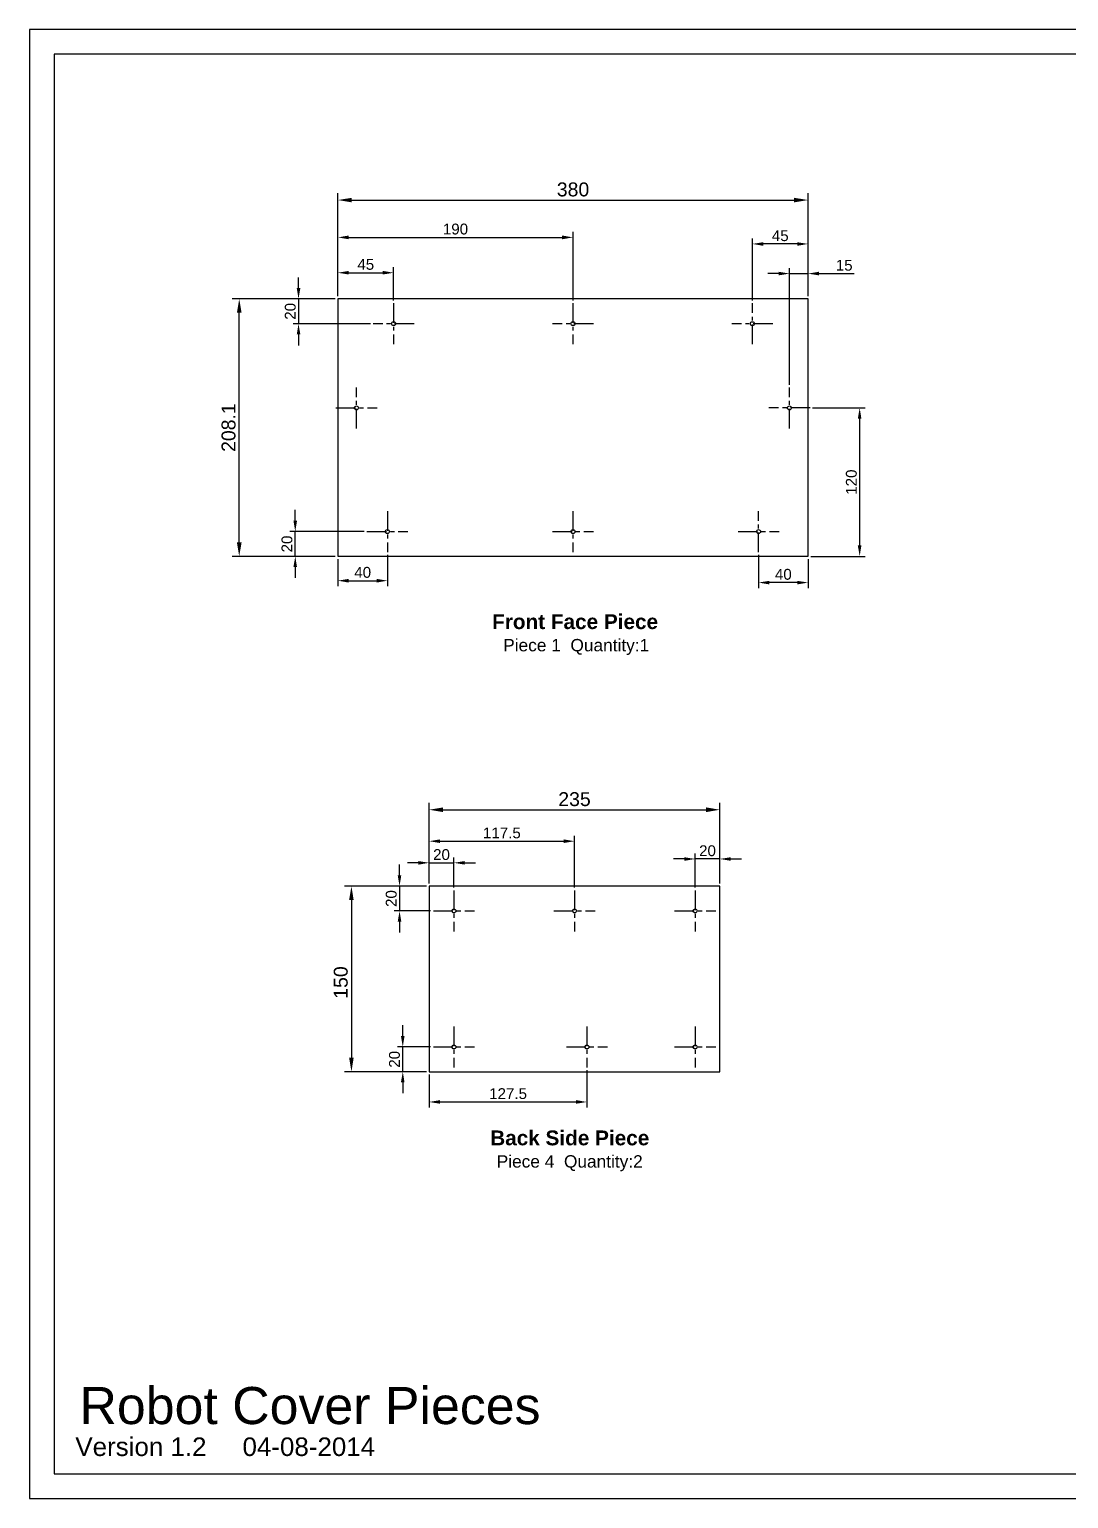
# Model space of a CAD drawing. Header units: millimetres. Extents: x 223 to 6376, y 897 to 5853.
# Drawn here: x 2737 to 3577, y 2268 to 3456 of the extents above; entities that cross this region are included whole.
import ezdxf

# ---------------------------------------------------------------- set-up
doc = ezdxf.new("R2010")
doc.units = ezdxf.units.MM
doc.header["$LTSCALE"] = 0.5
doc.linetypes.add('CENTER', pattern=[50.8, 31.75, -6.35, 6.35, -6.35])
for name, color, linetype in [('Centre', 6, 'CENTER'), ('Dim', 5, 'Continuous'), ('Title', 7, 'Continuous')]:
    doc.layers.add(name, color=color, linetype=linetype)
doc.styles.get("Standard").update_dxf_attribs({"font": 'arial.ttf'})
doc.dimstyles.new('ISO-25', dxfattribs={"dimtxt": 2.5, "dimasz": 2.5, "dimexe": 1.25, "dimexo": 0.625, "dimtad": 1, "dimtxsty": 'Standard', "dimcen": 2.5, "dimadec": 0, "dimazin": 0, "dimtfac": 1, "dimtmove": 0, "dimatfit": 3, "dimfxl": 1, "dimarcsym": 0})

# ---------------------------------------------------------------- blocks, each defined once
blk = doc.blocks.new('*D150')
at = {"layer": 'Defpoints', "color": 0, "transparency": 16777216}
for p in [(3366.8, 3318.4), (2986.8, 3238.4), (3366.8, 3238.4)]:
    blk.add_point(p, dxfattribs=at)
at = {"layer": 'Dim', "color": 0, "lineweight": -2, "transparency": 16777216}
for p, q in [((2986.8, 3241.2), (2986.8, 3324)), ((2998, 3318.4), (3355.5, 3318.4)), ((3366.8, 3241.2), (3366.8, 3324))]:
    blk.add_line(p, q, dxfattribs=at)
at = {"layer": 'Dim', "color": 0, "transparency": 16777216}
for points in [[(2998, 3320.2), (2998, 3316.5), (2986.8, 3318.4)], [(3355.5, 3320.2), (3355.5, 3316.5), (3366.8, 3318.4)]]:
    blk.add_solid(points, dxfattribs=at)
at = {"layer": 'Dim', "color": 0, "transparency": 16777216, "insert": (3176.8, 3326.9), "char_height": 11.25, "attachment_point": 5}
blk.add_mtext('380', dxfattribs=at)
blk = doc.blocks.new('*D151')
at = {"layer": 'Defpoints', "color": 0, "transparency": 16777216}
for p in [(2907, 3238.4), (2986.8, 3238.4), (2986.8, 3030.3)]:
    blk.add_point(p, dxfattribs=at)
at = {"layer": 'Dim', "color": 0, "lineweight": -2, "transparency": 16777216}
for p, q in [((2983.9, 3238.4), (2901.4, 3238.4)), ((2907, 3041.6), (2907, 3227.2)), ((2983.9, 3030.3), (2901.4, 3030.3))]:
    blk.add_line(p, q, dxfattribs=at)
at = {"layer": 'Dim', "color": 0, "transparency": 16777216}
for points in [[(2905.1, 3227.2), (2908.9, 3227.2), (2907, 3238.4)], [(2905.1, 3041.6), (2908.9, 3041.6), (2907, 3030.3)]]:
    blk.add_solid(points, dxfattribs=at)
at = {"layer": 'Dim', "color": 0, "transparency": 16777216, "insert": (2898.4, 3134.4), "char_height": 11.25, "attachment_point": 5, "rotation": 90}
blk.add_mtext('208.1', dxfattribs=at)
blk = doc.blocks.new('*D152')
at = {"layer": 'Defpoints', "color": 0, "transparency": 16777216}
for p in [(2986.8, 3238.4), (2954.9, 3218.4), (3015.2, 3218.4)]:
    blk.add_point(p, dxfattribs=at)
at = {"layer": 'Dim', "color": 0, "lineweight": -2, "transparency": 16777216}
for p, q in [((2954.9, 3247.2), (2954.9, 3255.9)), ((2984.6, 3238.4), (2950.5, 3238.4)), ((2954.9, 3238.4), (2954.9, 3218.4)), ((3013, 3218.4), (2950.5, 3218.4)), ((2954.9, 3209.7), (2954.9, 3200.9))]:
    blk.add_line(p, q, dxfattribs=at)
at = {"layer": 'Dim', "color": 0, "transparency": 16777216}
for points in [[(2953.5, 3247.2), (2956.4, 3247.2), (2954.9, 3238.4)], [(2953.5, 3209.7), (2956.4, 3209.7), (2954.9, 3218.4)]]:
    blk.add_solid(points, dxfattribs=at)
at = {"layer": 'Dim', "color": 0, "transparency": 16777216, "insert": (2948.3, 3228.4), "char_height": 8.75, "attachment_point": 5, "rotation": 90}
blk.add_mtext('20', dxfattribs=at)
blk = doc.blocks.new('*D153')
at = {"layer": 'Defpoints', "color": 0, "transparency": 16777216}
for p in [(3031.8, 3259.6), (2986.8, 3238.4), (3031.8, 3235)]:
    blk.add_point(p, dxfattribs=at)
at = {"layer": 'Dim', "color": 0, "lineweight": -2, "transparency": 16777216}
for p, q in [((2986.8, 3240.6), (2986.8, 3264)), ((2995.5, 3259.6), (3023, 3259.6)), ((3031.8, 3237.2), (3031.8, 3264))]:
    blk.add_line(p, q, dxfattribs=at)
at = {"layer": 'Dim', "color": 0, "transparency": 16777216}
for points in [[(2995.5, 3261.1), (2995.5, 3258.2), (2986.8, 3259.6)], [(3023, 3261.1), (3023, 3258.2), (3031.8, 3259.6)]]:
    blk.add_solid(points, dxfattribs=at)
at = {"layer": 'Dim', "color": 0, "transparency": 16777216, "insert": (3009.3, 3266.3), "char_height": 8.75, "attachment_point": 5}
blk.add_mtext('45', dxfattribs=at)
blk = doc.blocks.new('*D154')
at = {"layer": 'Defpoints', "color": 0, "transparency": 16777216}
for p in [(3176.8, 3288.2), (2986.8, 3238.4), (3176.8, 3235)]:
    blk.add_point(p, dxfattribs=at)
at = {"layer": 'Dim', "color": 0, "lineweight": -2, "transparency": 16777216}
for p, q in [((2986.8, 3240.6), (2986.8, 3292.6)), ((3176.8, 3237.2), (3176.8, 3292.6)), ((2995.5, 3288.2), (3168, 3288.2))]:
    blk.add_line(p, q, dxfattribs=at)
at = {"layer": 'Dim', "color": 0, "transparency": 16777216}
for points in [[(2995.5, 3289.7), (2995.5, 3286.7), (2986.8, 3288.2)], [(3168, 3289.7), (3168, 3286.7), (3176.8, 3288.2)]]:
    blk.add_solid(points, dxfattribs=at)
at = {"layer": 'Dim', "color": 0, "transparency": 16777216, "insert": (3081.8, 3294.9), "char_height": 8.75, "attachment_point": 5}
blk.add_mtext('190', dxfattribs=at)
blk = doc.blocks.new('*D155')
at = {"layer": 'Defpoints', "color": 0, "transparency": 16777216}
for p in [(3321.8, 3282.9), (3321.8, 3235), (3366.8, 3238.4)]:
    blk.add_point(p, dxfattribs=at)
at = {"layer": 'Dim', "color": 0, "lineweight": -2, "transparency": 16777216}
for p, q in [((3321.8, 3237.2), (3321.8, 3287.3)), ((3358, 3282.9), (3330.5, 3282.9)), ((3366.8, 3240.6), (3366.8, 3287.3))]:
    blk.add_line(p, q, dxfattribs=at)
at = {"layer": 'Dim', "color": 0, "transparency": 16777216}
for points in [[(3330.5, 3284.3), (3330.5, 3281.4), (3321.8, 3282.9)], [(3358, 3284.3), (3358, 3281.4), (3366.8, 3282.9)]]:
    blk.add_solid(points, dxfattribs=at)
at = {"layer": 'Dim', "color": 0, "transparency": 16777216, "insert": (3344.3, 3289.5), "char_height": 8.75, "attachment_point": 5}
blk.add_mtext('45', dxfattribs=at)
blk = doc.blocks.new('*D156')
at = {"layer": 'Defpoints', "color": 0, "transparency": 16777216}
for p in [(3351.8, 3258.9), (3366.8, 3238.4), (3351.8, 3166.9)]:
    blk.add_point(p, dxfattribs=at)
at = {"layer": 'Dim', "color": 0, "lineweight": -2, "transparency": 16777216}
for p, q in [((3343, 3258.9), (3334.3, 3258.9)), ((3351.8, 3169.1), (3351.8, 3263.3)), ((3351.8, 3258.9), (3366.8, 3258.9)), ((3366.8, 3240.6), (3366.8, 3263.3)), ((3375.5, 3258.9), (3404.1, 3258.9))]:
    blk.add_line(p, q, dxfattribs=at)
at = {"layer": 'Dim', "color": 0, "transparency": 16777216}
for points in [[(3343, 3260.4), (3343, 3257.5), (3351.8, 3258.9)], [(3375.5, 3260.4), (3375.5, 3257.5), (3366.8, 3258.9)]]:
    blk.add_solid(points, dxfattribs=at)
at = {"layer": 'Dim', "color": 0, "transparency": 16777216, "insert": (3396, 3265.6), "char_height": 8.75, "attachment_point": 5}
blk.add_mtext('15', dxfattribs=at)
blk = doc.blocks.new('*D157')
at = {"layer": 'Defpoints', "color": 0, "transparency": 16777216}
for p in [(2952.3, 3050.3), (3010.2, 3050.3), (2986.8, 3030.3)]:
    blk.add_point(p, dxfattribs=at)
at = {"layer": 'Dim', "color": 0, "lineweight": -2, "transparency": 16777216}
for p, q in [((2952.3, 3059.1), (2952.3, 3067.8)), ((3008, 3050.3), (2947.9, 3050.3)), ((2952.3, 3030.3), (2952.3, 3050.3)), ((2984.6, 3030.3), (2947.9, 3030.3)), ((2952.3, 3021.6), (2952.3, 3012.8))]:
    blk.add_line(p, q, dxfattribs=at)
at = {"layer": 'Dim', "color": 0, "transparency": 16777216}
for points in [[(2950.8, 3059.1), (2953.7, 3059.1), (2952.3, 3050.3)], [(2950.8, 3021.6), (2953.7, 3021.6), (2952.3, 3030.3)]]:
    blk.add_solid(points, dxfattribs=at)
at = {"layer": 'Dim', "color": 0, "transparency": 16777216, "insert": (2945.6, 3040.3), "char_height": 8.75, "attachment_point": 5, "rotation": 90}
blk.add_mtext('20', dxfattribs=at)
blk = doc.blocks.new('*D158')
at = {"layer": 'Defpoints', "color": 0, "transparency": 16777216}
for p in [(3368.4, 3150.3), (3408.5, 3150.3), (3366.8, 3030.3)]:
    blk.add_point(p, dxfattribs=at)
at = {"layer": 'Dim', "color": 0, "lineweight": -2, "transparency": 16777216}
for p, q in [((3370.5, 3150.3), (3412.9, 3150.3)), ((3408.5, 3039.1), (3408.5, 3141.6)), ((3368.9, 3030.3), (3412.9, 3030.3))]:
    blk.add_line(p, q, dxfattribs=at)
at = {"layer": 'Dim', "color": 0, "transparency": 16777216}
for points in [[(3407, 3141.6), (3409.9, 3141.6), (3408.5, 3150.3)], [(3407, 3039.1), (3409.9, 3039.1), (3408.5, 3030.3)]]:
    blk.add_solid(points, dxfattribs=at)
at = {"layer": 'Dim', "color": 0, "transparency": 16777216, "insert": (3401.8, 3090.3), "char_height": 8.75, "attachment_point": 5, "rotation": 90}
blk.add_mtext('120', dxfattribs=at)
blk = doc.blocks.new('*D171')
at = {"layer": 'Defpoints', "color": 0, "transparency": 16777216}
for p in [(3295.5, 2825.4), (3060.5, 2763.6), (3295.5, 2763.6)]:
    blk.add_point(p, dxfattribs=at)
at = {"layer": 'Dim', "color": 0, "lineweight": -2, "transparency": 16777216}
for p, q in [((3060.5, 2766.4), (3060.5, 2831)), ((3295.5, 2766.4), (3295.5, 2831)), ((3071.8, 2825.4), (3284.3, 2825.4))]:
    blk.add_line(p, q, dxfattribs=at)
at = {"layer": 'Dim', "color": 0, "transparency": 16777216}
for points in [[(3071.8, 2827.3), (3071.8, 2823.5), (3060.5, 2825.4)], [(3284.3, 2827.3), (3284.3, 2823.5), (3295.5, 2825.4)]]:
    blk.add_solid(points, dxfattribs=at)
at = {"layer": 'Dim', "color": 0, "transparency": 16777216, "insert": (3178, 2833.9), "char_height": 11.25, "attachment_point": 5}
blk.add_mtext('235', dxfattribs=at)
blk = doc.blocks.new('*D172')
at = {"layer": 'Defpoints', "color": 0, "transparency": 16777216}
for p in [(3060.5, 2763.6), (2997.7, 2613.6), (3060.5, 2613.6)]:
    blk.add_point(p, dxfattribs=at)
at = {"layer": 'Dim', "color": 0, "lineweight": -2, "transparency": 16777216}
for p, q in [((3057.7, 2763.6), (2992, 2763.6)), ((2997.7, 2752.4), (2997.7, 2624.9)), ((3057.7, 2613.6), (2992, 2613.6))]:
    blk.add_line(p, q, dxfattribs=at)
at = {"layer": 'Dim', "color": 0, "transparency": 16777216}
for points in [[(2995.8, 2752.4), (2999.5, 2752.4), (2997.7, 2763.6)], [(2995.8, 2624.9), (2999.5, 2624.9), (2997.7, 2613.6)]]:
    blk.add_solid(points, dxfattribs=at)
at = {"layer": 'Dim', "color": 0, "transparency": 16777216, "insert": (2989.1, 2685.7), "char_height": 11.25, "attachment_point": 5, "rotation": 90}
blk.add_mtext('150', dxfattribs=at)
blk = doc.blocks.new('*D173')
at = {"layer": 'Defpoints', "color": 0, "transparency": 16777216}
for p in [(3080.5, 2782.5), (3060.5, 2763.6), (3080.5, 2760.2)]:
    blk.add_point(p, dxfattribs=at)
at = {"layer": 'Dim', "color": 0, "lineweight": -2, "transparency": 16777216}
for p, q in [((3051.8, 2782.5), (3043, 2782.5)), ((3060.5, 2765.8), (3060.5, 2786.8)), ((3060.5, 2782.5), (3080.5, 2782.5)), ((3080.5, 2762.4), (3080.5, 2786.8)), ((3089.3, 2782.5), (3098, 2782.5))]:
    blk.add_line(p, q, dxfattribs=at)
at = {"layer": 'Dim', "color": 0, "transparency": 16777216}
for points in [[(3051.8, 2783.9), (3051.8, 2781), (3060.5, 2782.5)], [(3089.3, 2783.9), (3089.3, 2781), (3080.5, 2782.5)]]:
    blk.add_solid(points, dxfattribs=at)
at = {"layer": 'Dim', "color": 0, "transparency": 16777216, "insert": (3070.5, 2789.1), "char_height": 8.75, "attachment_point": 5}
blk.add_mtext('20', dxfattribs=at)
blk = doc.blocks.new('*D174')
at = {"layer": 'Defpoints', "color": 0, "transparency": 16777216}
for p in [(3178, 2800), (3060.5, 2763.6), (3178, 2760.2)]:
    blk.add_point(p, dxfattribs=at)
at = {"layer": 'Dim', "color": 0, "lineweight": -2, "transparency": 16777216}
for p, q in [((3060.5, 2765.8), (3060.5, 2804.3)), ((3178, 2762.4), (3178, 2804.3)), ((3069.3, 2800), (3169.3, 2800))]:
    blk.add_line(p, q, dxfattribs=at)
at = {"layer": 'Dim', "color": 0, "transparency": 16777216}
for points in [[(3069.3, 2801.4), (3069.3, 2798.5), (3060.5, 2800)], [(3169.3, 2801.4), (3169.3, 2798.5), (3178, 2800)]]:
    blk.add_solid(points, dxfattribs=at)
at = {"layer": 'Dim', "color": 0, "transparency": 16777216, "insert": (3119.3, 2806.6), "char_height": 8.75, "attachment_point": 5}
blk.add_mtext('117.5', dxfattribs=at)
blk = doc.blocks.new('*D175')
at = {"layer": 'Defpoints', "color": 0, "transparency": 16777216}
for p in [(3275.5, 2785.6), (3275.5, 2760.2), (3295.5, 2763.6)]:
    blk.add_point(p, dxfattribs=at)
at = {"layer": 'Dim', "color": 0, "lineweight": -2, "transparency": 16777216}
for p, q in [((3266.8, 2785.6), (3258, 2785.6)), ((3275.5, 2762.4), (3275.5, 2789.9)), ((3295.5, 2785.6), (3275.5, 2785.6)), ((3295.5, 2765.8), (3295.5, 2789.9)), ((3304.3, 2785.6), (3313, 2785.6))]:
    blk.add_line(p, q, dxfattribs=at)
at = {"layer": 'Dim', "color": 0, "transparency": 16777216}
for points in [[(3266.8, 2787), (3266.8, 2784.1), (3275.5, 2785.6)], [(3304.3, 2787), (3304.3, 2784.1), (3295.5, 2785.6)]]:
    blk.add_solid(points, dxfattribs=at)
at = {"layer": 'Dim', "color": 0, "transparency": 16777216, "insert": (3285.5, 2792.2), "char_height": 8.75, "attachment_point": 5}
blk.add_mtext('20', dxfattribs=at)
blk = doc.blocks.new('*D176')
at = {"layer": 'Defpoints', "color": 0, "transparency": 16777216}
for p in [(3060.5, 2763.6), (3036.6, 2743.6), (3063.9, 2743.6)]:
    blk.add_point(p, dxfattribs=at)
at = {"layer": 'Dim', "color": 0, "lineweight": -2, "transparency": 16777216}
for p, q in [((3036.6, 2772.4), (3036.6, 2781.1)), ((3058.3, 2763.6), (3032.2, 2763.6)), ((3036.6, 2763.6), (3036.6, 2743.6)), ((3061.7, 2743.6), (3032.2, 2743.6)), ((3036.6, 2734.9), (3036.6, 2726.1))]:
    blk.add_line(p, q, dxfattribs=at)
at = {"layer": 'Dim', "color": 0, "transparency": 16777216}
for points in [[(3035.1, 2772.4), (3038, 2772.4), (3036.6, 2763.6)], [(3035.1, 2734.9), (3038, 2734.9), (3036.6, 2743.6)]]:
    blk.add_solid(points, dxfattribs=at)
at = {"layer": 'Dim', "color": 0, "transparency": 16777216, "insert": (3029.9, 2753.6), "char_height": 8.75, "attachment_point": 5, "rotation": 90}
blk.add_mtext('20', dxfattribs=at)
blk = doc.blocks.new('*D177')
at = {"layer": 'Defpoints', "color": 0, "transparency": 16777216}
for p in [(3039.2, 2633.6), (3063.9, 2633.6), (3060.5, 2613.6)]:
    blk.add_point(p, dxfattribs=at)
at = {"layer": 'Dim', "color": 0, "lineweight": -2, "transparency": 16777216}
for p, q in [((3039.2, 2642.4), (3039.2, 2651.1)), ((3061.7, 2633.6), (3034.8, 2633.6)), ((3039.2, 2613.6), (3039.2, 2633.6)), ((3058.3, 2613.6), (3034.8, 2613.6)), ((3039.2, 2604.9), (3039.2, 2596.1))]:
    blk.add_line(p, q, dxfattribs=at)
at = {"layer": 'Dim', "color": 0, "transparency": 16777216}
for points in [[(3037.7, 2642.4), (3040.6, 2642.4), (3039.2, 2633.6)], [(3037.7, 2604.9), (3040.6, 2604.9), (3039.2, 2613.6)]]:
    blk.add_solid(points, dxfattribs=at)
at = {"layer": 'Dim', "color": 0, "transparency": 16777216, "insert": (3032.5, 2623.6), "char_height": 8.75, "attachment_point": 5, "rotation": 90}
blk.add_mtext('20', dxfattribs=at)
blk = doc.blocks.new('*D178')
at = {"layer": 'Defpoints', "color": 0, "transparency": 16777216}
for p in [(3060.5, 2613.6), (3188, 2617), (3188, 2589.1)]:
    blk.add_point(p, dxfattribs=at)
at = {"layer": 'Dim', "color": 0, "lineweight": -2, "transparency": 16777216}
for p, q in [((3188, 2614.8), (3188, 2584.7)), ((3060.5, 2611.4), (3060.5, 2584.7)), ((3069.3, 2589.1), (3179.3, 2589.1))]:
    blk.add_line(p, q, dxfattribs=at)
at = {"layer": 'Dim', "color": 0, "transparency": 16777216}
for points in [[(3069.3, 2590.6), (3069.3, 2587.7), (3060.5, 2589.1)], [(3179.3, 2590.6), (3179.3, 2587.7), (3188, 2589.1)]]:
    blk.add_solid(points, dxfattribs=at)
at = {"layer": 'Dim', "color": 0, "transparency": 16777216, "insert": (3124.3, 2595.8), "char_height": 8.75, "attachment_point": 5}
blk.add_mtext('127.5', dxfattribs=at)
blk = doc.blocks.new('*D298')
at = {"layer": 'Defpoints', "color": 0, "transparency": 16777216}
for p in [(2986.8, 3030.3), (3026.8, 3033.7), (3026.8, 3010.6)]:
    blk.add_point(p, dxfattribs=at)
at = {"layer": 'Dim', "color": 0, "lineweight": -2, "transparency": 16777216}
for p, q in [((3026.8, 3031.5), (3026.8, 3006.2)), ((2986.8, 3028.1), (2986.8, 3006.2)), ((2995.5, 3010.6), (3018, 3010.6))]:
    blk.add_line(p, q, dxfattribs=at)
at = {"layer": 'Dim', "color": 0, "transparency": 16777216}
for points in [[(2995.5, 3012.1), (2995.5, 3009.1), (2986.8, 3010.6)], [(3018, 3012.1), (3018, 3009.1), (3026.8, 3010.6)]]:
    blk.add_solid(points, dxfattribs=at)
at = {"layer": 'Dim', "color": 0, "transparency": 16777216, "insert": (3006.8, 3017.3), "char_height": 8.75, "attachment_point": 5}
blk.add_mtext('40', dxfattribs=at)
blk = doc.blocks.new('*D299')
at = {"layer": 'Defpoints', "color": 0, "transparency": 16777216}
for p in [(3326.8, 3033.7), (3366.8, 3030.3), (3326.8, 3009.1)]:
    blk.add_point(p, dxfattribs=at)
at = {"layer": 'Dim', "color": 0, "lineweight": -2, "transparency": 16777216}
for p, q in [((3326.8, 3031.5), (3326.8, 3004.7)), ((3366.8, 3028.1), (3366.8, 3004.7)), ((3358, 3009.1), (3335.5, 3009.1))]:
    blk.add_line(p, q, dxfattribs=at)
at = {"layer": 'Dim', "color": 0, "transparency": 16777216}
for points in [[(3335.5, 3010.5), (3335.5, 3007.6), (3326.8, 3009.1)], [(3358, 3010.5), (3358, 3007.6), (3366.8, 3009.1)]]:
    blk.add_solid(points, dxfattribs=at)
at = {"layer": 'Dim', "color": 0, "transparency": 16777216, "insert": (3346.8, 3015.7), "char_height": 8.75, "attachment_point": 5}
blk.add_mtext('40', dxfattribs=at)

msp = doc.modelspace()

# ---------------------------------------------------------------- linework, layer by layer
for p, q in [((3295.5, 2763.6), (3060.5, 2763.6)), ((3060.5, 2763.6), (3060.5, 2613.6)), ((3295.5, 2613.6), (3295.5, 2763.6)), ((3060.5, 2613.6), (3295.5, 2613.6))]:
    msp.add_line(p, q)
msp.add_lwpolyline([(2986.754, 3030.325), (3366.754, 3030.325), (3366.754, 3238.425), (2986.754, 3238.425)], close=True)
for centre in [(3031.754, 3218.425), (3176.754, 3218.425), (3321.754, 3218.425), (3001.754, 3150.325), (3351.754, 3150.325), (3026.754, 3050.325), (3176.754, 3050.325), (3326.754, 3050.325), (3080.5, 2743.6), (3178, 2743.6), (3275.5, 2743.6), (3080.5, 2633.6), (3188, 2633.6), (3275.5, 2633.6)]:
    msp.add_circle(centre, 1.6)
at = {"layer": 'Centre'}
for p, q in [((3031.754, 3235.025), (3031.754, 3201.825)), ((3176.754, 3235.025), (3176.754, 3201.825)), ((3321.754, 3201.825), (3321.754, 3235.025)), ((3048.354, 3218.425), (3015.154, 3218.425)), ((3193.354, 3218.425), (3160.154, 3218.425)), ((3338.354, 3218.425), (3305.154, 3218.425)), ((3001.754, 3133.725), (3001.754, 3166.925)), ((3351.754, 3133.725), (3351.754, 3166.925)), ((2985.154, 3150.325), (3018.354, 3150.325)), ((3368.354, 3150.325), (3335.154, 3150.325)), ((3026.754, 3066.925), (3026.754, 3033.725)), ((3176.754, 3066.925), (3176.754, 3033.725)), ((3326.754, 3033.725), (3326.754, 3066.925)), ((3010.154, 3050.325), (3043.354, 3050.325)), ((3160.154, 3050.325), (3193.354, 3050.325)), ((3310.154, 3050.325), (3343.354, 3050.325)), ((3080.5, 2760.2), (3080.5, 2727)), ((3178, 2760.2), (3178, 2727)), ((3275.5, 2760.2), (3275.5, 2727)), ((3063.9, 2743.6), (3097.1, 2743.6)), ((3161.4, 2743.6), (3194.6, 2743.6)), ((3258.9, 2743.6), (3292.1, 2743.6)), ((3080.5, 2650.2), (3080.5, 2617)), ((3188, 2650.2), (3188, 2617)), ((3275.5, 2650.2), (3275.5, 2617)), ((3063.9, 2633.6), (3097.1, 2633.6)), ((3171.4, 2633.6), (3204.6, 2633.6)), ((3258.9, 2633.6), (3292.1, 2633.6))]:
    msp.add_line(p, q, dxfattribs=at)
at = {"layer": 'Dim'}
for points in [[(2737.382, 2268.389), (4417.382, 2268.389), (4417.382, 3456.389), (2737.382, 3456.389)], [(2757.382, 2288.389), (4397.382, 2288.389), (4397.382, 3436.389), (2757.382, 3436.389)]]:
    msp.add_lwpolyline(points, close=True, dxfattribs=at)

# ---------------------------------------------------------------- texts
at = {"layer": 'Dim', "attachment_point": 1}
for s, width, insert, char_height in [('Robot Cover Pieces', 564.96076, (2777.846, 2358.637), 30), ('Version 1.2     04-08-2014', 361.06512, (2774.544, 2317.843), 15)]:
    msp.add_mtext_dynamic_manual_height_columns(s, width=width, gutter_width=12.5, heights=[0], dxfattribs=dict(at, insert=insert, char_height=char_height))
at = {"layer": 'Title', "insert": (3098.357, 2983.491), "char_height": 10, "attachment_point": 1}
msp.add_mtext_dynamic_manual_height_columns('\\pi13.047;{\\fArial|b1|i0|c0|p34;\\H1.2x;Front Face Piece}\\P\\pi22.002;Piece 1  Quantity:1', width=158.39781, gutter_width=41.944, heights=[48.172], dxfattribs=at)
at = {"layer": 'Title'}
note = msp.add_mtext_dynamic_manual_height_columns('\\pi9.2034;{\\fArial|b1|i0|c0|p34;\\H1.2x;Back Side Piece}\\P\\pi14.469;Piece 4  Quantity:2\\P\\pi72.58;', width=145.15984, gutter_width=12.5, heights=[38.542, 0], dxfattribs=dict(at, insert=(3100.652, 2566.053), char_height=10, attachment_point=1))

# ---------------------------------------------------------------- dimensions: what is measured, and where the dimension line sits
at = {"layer": 'Dim'}
for base, p1, p2, override, picture, middle in [((3366.754, 3318.351), (2986.754, 3238.425), (3366.754, 3238.425), {"dimscale": 4.5, "dimdsep": 46}, '*D150', (3176.754, 3318.351)), ((3176.754, 3288.2), (2986.754, 3238.425), (3176.754, 3235.025), {"dimscale": 3.5, "dimdsep": 46}, '*D154', (3081.754, 3288.2)), ((3321.754, 3282.88), (3366.754, 3238.425), (3321.754, 3235.025), {"dimscale": 3.5, "dimdsep": 46}, '*D155', (3344.254, 3282.88)), ((3031.754, 3259.621), (2986.754, 3238.425), (3031.754, 3235.025), {"dimscale": 3.5, "dimdsep": 46}, '*D153', (3009.254, 3259.621)), ((3351.754, 3258.936), (3366.754, 3238.425), (3351.754, 3166.925), {"dimscale": 3.5, "dimdsep": 46}, '*D156', (3395.986, 3258.936)), ((3295.5, 2825.38), (3060.5, 2763.6), (3295.5, 2763.6), {"dimscale": 4.5, "dimdsep": 46}, '*D171', (3178, 2825.38)), ((3178, 2799.967), (3060.5, 2763.6), (3178, 2760.2), {"dimscale": 3.5, "dimdsep": 46}, '*D174', (3119.25, 2799.967)), ((3080.5, 2782.465), (3060.5, 2763.6), (3080.5, 2760.2), {"dimscale": 3.5, "dimdsep": 46}, '*D173', (3070.5, 2782.465)), ((3275.5, 2785.554), (3295.5, 2763.6), (3275.5, 2760.2), {"dimscale": 3.5, "dimdsep": 46}, '*D175', (3285.5, 2785.554)), ((3188, 2589.113), (3060.5, 2613.6), (3188, 2617), {"dimscale": 3.5, "dimdsep": 46}, '*D178', (3124.25, 2589.113))]:
    dim = msp.add_linear_dim(base=base, p1=p1, p2=p2, dimstyle='ISO-25', override=override, dxfattribs=at)
    dim.commit()
    dim.dimension.update_dxf_attribs({"geometry": picture, "text_midpoint": middle, "dimtype": 160})
for base, p1, p2, override, picture, middle in [((2954.922, 3218.425), (2986.754, 3238.425), (3015.154, 3218.425), {"dimscale": 3.5, "dimdsep": 46}, '*D152', (2954.922, 3228.425)), ((2906.992, 3238.425), (2986.754, 3030.325), (2986.754, 3238.425), {"dimscale": 4.5, "dimdsep": 46}, '*D151', (2906.992, 3134.375)), ((3408.476, 3150.325), (3366.754, 3030.325), (3368.354, 3150.325), {"dimscale": 3.5, "dimdsep": 46}, '*D158', (3408.476, 3090.325)), ((2952.259, 3050.325), (2986.754, 3030.325), (3010.154, 3050.325), {"dimscale": 3.5, "dimdsep": 46}, '*D157', (2952.259, 3040.325)), ((3036.579, 2743.6), (3060.5, 2763.6), (3063.9, 2743.6), {"dimscale": 3.5, "dimdsep": 46}, '*D176', (3036.579, 2753.6)), ((2997.671, 2613.6), (3060.5, 2763.6), (3060.5, 2613.6), {"dimscale": 4.5, "dimdsep": 46}, '*D172', (2997.671, 2685.726)), ((3039.156, 2633.6), (3060.5, 2613.6), (3063.9, 2633.6), {"dimscale": 3.5, "dimdsep": 46}, '*D177', (3039.156, 2623.6))]:
    dim = msp.add_linear_dim(base=base, p1=p1, p2=p2, angle=90, dimstyle='ISO-25', override=override, dxfattribs=at)
    dim.commit()
    dim.dimension.update_dxf_attribs({"geometry": picture, "text_midpoint": middle, "dimtype": 160})
for base, p1, p2, picture, middle in [((3026.754, 3010.607), (2986.754, 3030.325), (3026.754, 3033.725), '*D298', (3006.754, 3017.262)), ((3326.754, 3009.079), (3366.754, 3030.325), (3326.754, 3033.725), '*D299', (3346.754, 3015.734))]:
    dim = msp.add_linear_dim(base=base, p1=p1, p2=p2, dimstyle='ISO-25', override={"dimscale": 3.5, "dimdsep": 46}, dxfattribs=at)
    dim.commit()
    dim.dimension.update_dxf_attribs({"geometry": picture, "text_midpoint": middle})

doc.saveas('drawing.dxf')
